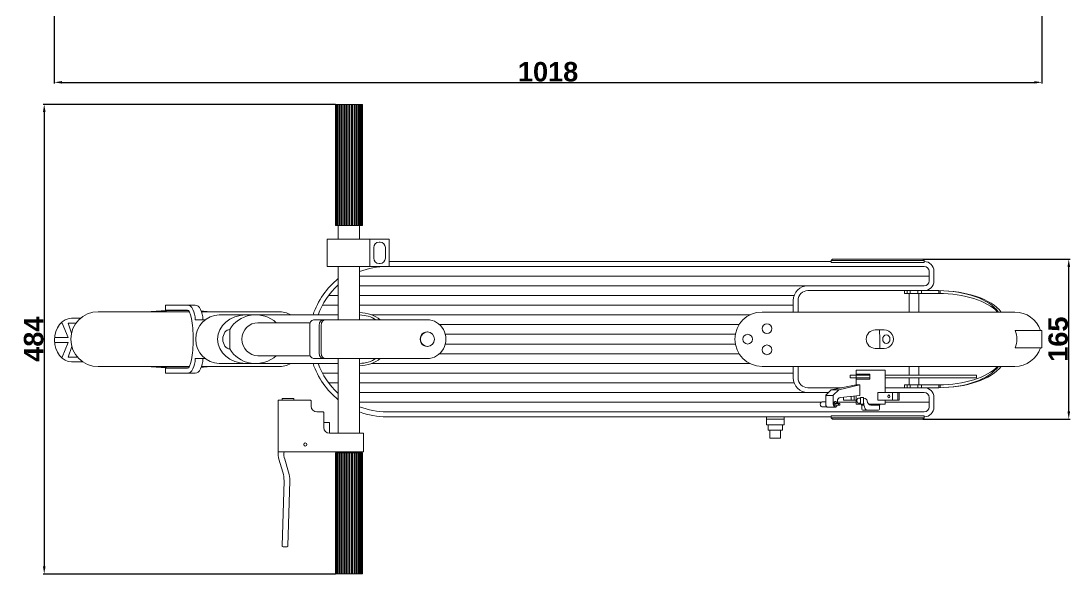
# Model space of a CAD drawing. Header units: millimetres. Extents: x 769 to 2415, y 617 to 2322.
# Drawn here: x 769 to 1851, y 617 to 1187 of the extents above; entities that cross this region are included whole.
import ezdxf

# ---------------------------------------------------------------- set-up
doc = ezdxf.new("R2010")
doc.units = ezdxf.units.MM
doc.layers.add('01_Contornos', color=7, linetype='Continuous', lineweight=20)
doc.layers.add('cotas', color=3, linetype='Continuous')
doc.styles.add('EstiloCota', font='arialbd.ttf', dxfattribs={"height": 20})
doc.dimstyles.new('CotasUNE', dxfattribs={"dimtxt": 10, "dimasz": 8, "dimexe": 1.25, "dimexo": 0, "dimtad": 1, "dimtxsty": 'EstiloCota', "dimcen": 2.5, "dimclrd": 256, "dimclrt": 256, "dimadec": 0, "dimazin": 0, "dimtfac": 1, "dimtmove": 0, "dimatfit": 3, "dimfxl": 1, "dimarcsym": 0})

# ---------------------------------------------------------------- blocks, each defined once
blk = doc.blocks.new('*D301')
at = {"layer": 'cotas', "color": 0, "lineweight": -2, "transparency": 16777216}
for p, q in [((803, 1320.7), (803, 1122.4)), ((1821.1, 1321.4), (1821.1, 1122.4))]:
    blk.add_line(p, q, dxfattribs=at)
at = {"layer": 'cotas', "lineweight": -2, "transparency": 16777216}
blk.add_line((811, 1123.7), (1813.1, 1123.7), dxfattribs=at)
at = {"layer": 'cotas', "transparency": 16777216}
for points in [[(811, 1125), (811, 1122.4), (803, 1123.7)], [(1813.1, 1125), (1813.1, 1122.4), (1821.1, 1123.7)]]:
    blk.add_solid(points, dxfattribs=at)
at = {"layer": 'Defpoints', "color": 0}
for p in [(803, 1320.7), (1821.1, 1321.4), (1821.1, 1123.7)]:
    blk.add_point(p, dxfattribs=at)
at = {"layer": 'cotas', "transparency": 16777216, "insert": (1312, 1134.5), "char_height": 20, "attachment_point": 5, "style": 'EstiloCota'}
blk.add_mtext('1018', dxfattribs=at)
blk = doc.blocks.new('*D304')
at = {"layer": 'cotas', "color": 0, "lineweight": -2, "transparency": 16777216}
for p, q in [((1092.7, 1101), (791.4, 1101)), ((1092.7, 617), (791.4, 617))]:
    blk.add_line(p, q, dxfattribs=at)
at = {"layer": 'cotas', "lineweight": -2, "transparency": 16777216}
blk.add_line((792.6, 1093), (792.6, 625), dxfattribs=at)
at = {"layer": 'cotas', "transparency": 16777216}
for points in [[(791.3, 1093), (794, 1093), (792.6, 1101)], [(791.3, 625), (794, 625), (792.6, 617)]]:
    blk.add_solid(points, dxfattribs=at)
at = {"layer": 'Defpoints', "color": 0}
for p in [(1092.7, 1101), (792.6, 617), (1092.7, 617)]:
    blk.add_point(p, dxfattribs=at)
at = {"layer": 'cotas', "transparency": 16777216, "insert": (781.8, 859), "char_height": 20, "attachment_point": 5, "rotation": 90, "style": 'EstiloCota'}
blk.add_mtext('484', dxfattribs=at)
blk = doc.blocks.new('*D303')
at = {"layer": 'cotas', "color": 0, "lineweight": -2, "transparency": 16777216}
for p, q in [((1698.2, 941.4), (1850, 941.4)), ((1698.2, 776.6), (1850, 776.6))]:
    blk.add_line(p, q, dxfattribs=at)
at = {"layer": 'cotas', "lineweight": -2, "transparency": 16777216}
blk.add_line((1848.7, 784.6), (1848.7, 933.4), dxfattribs=at)
at = {"layer": 'cotas', "transparency": 16777216}
for points in [[(1847.4, 933.4), (1850.1, 933.4), (1848.7, 941.4)], [(1847.4, 784.6), (1850.1, 784.6), (1848.7, 776.6)]]:
    blk.add_solid(points, dxfattribs=at)
at = {"layer": 'Defpoints', "color": 0}
for p in [(1698.2, 941.4), (1848.7, 941.4), (1698.2, 776.6)]:
    blk.add_point(p, dxfattribs=at)
at = {"layer": 'cotas', "transparency": 16777216, "insert": (1837.9, 859), "char_height": 20, "attachment_point": 5, "rotation": 90, "style": 'EstiloCota'}
blk.add_mtext('165', dxfattribs=at)

msp = doc.modelspace()

# ---------------------------------------------------------------- linework, layer by layer
at = {"layer": '01_Contornos'}
for p, q in [((1120.744, 1101.012), (1092.744, 1101.012)), ((1092.744, 1101.012), (1092.744, 976.012)), ((1093.013, 1101.012), (1093.013, 976.012)), ((1093.251, 1101.012), (1093.251, 976.012)), ((1093.809, 1101.012), (1093.809, 976.012)), ((1094.239, 1101.012), (1094.239, 976.012)), ((1095.103, 1101.012), (1095.103, 976.012)), ((1095.707, 1101.012), (1095.707, 976.012)), ((1096.844, 1101.012), (1096.844, 976.012)), ((1097.6, 1101.012), (1097.6, 976.012)), ((1098.966, 1101.012), (1098.966, 976.012)), ((1099.844, 1101.012), (1099.844, 976.012)), ((1101.386, 1101.012), (1101.386, 976.012)), ((1102.353, 1101.012), (1102.353, 976.012)), ((1104.013, 1101.012), (1104.013, 976.012)), ((1105.031, 1101.012), (1105.031, 976.012)), ((1106.744, 1101.012), (1106.744, 976.012)), ((1107.774, 1101.012), (1107.774, 976.012)), ((1109.475, 1101.012), (1109.475, 976.012)), ((1110.479, 1101.012), (1110.479, 976.012)), ((1112.101, 1101.012), (1112.101, 976.012)), ((1113.039, 1101.012), (1113.039, 976.012)), ((1114.522, 1101.012), (1114.522, 976.012)), ((1115.358, 1101.012), (1115.358, 976.012)), ((1116.643, 1101.012), (1116.643, 976.012)), ((1117.345, 1101.012), (1117.345, 976.012)), ((1118.384, 1101.012), (1118.384, 976.012)), ((1118.925, 1101.012), (1118.925, 976.012)), ((1119.678, 1101.012), (1119.678, 976.012)), ((1120.037, 1101.012), (1120.037, 976.012)), ((1120.475, 1101.012), (1120.475, 976.012)), ((1120.639, 1101.012), (1120.639, 976.012)), ((1120.744, 976.012), (1120.744, 1101.012)), ((1120.744, 1101.012), (1120.744, 976.012)), ((1092.744, 976.012), (1120.744, 976.012)), ((1095.744, 962.012), (1095.744, 976.012)), ((1117.744, 962.012), (1117.744, 976.012)), ((1148.273, 962.012), (1084.255, 962.012)), ((1084.255, 962.012), (1084.255, 934.012)), ((1128.273, 962.012), (1128.273, 934.012)), ((1132.273, 942.512), (1132.273, 953.512)), ((1137.773, 959.012), (1138.773, 959.012)), ((1144.273, 953.512), (1144.273, 942.512)), ((1148.273, 934.012), (1148.273, 962.012)), ((1084.255, 934.012), (1699.734, 934.012)), ((1095.744, 934.012), (1095.744, 879.012)), ((1117.744, 934.012), (1117.744, 879.012)), ((1137.773, 937.012), (1138.773, 937.012)), ((1603.734, 939.012), (1148.273, 939.012)), ((1603.734, 940.012), (1605.234, 941.426)), ((1603.734, 940.012), (1699.734, 940.012)), ((1603.734, 938.012), (1603.734, 940.012)), ((1603.734, 938.012), (1699.734, 938.012)), ((1605.234, 941.426), (1698.234, 941.426)), ((1699.734, 940.012), (1698.234, 941.426)), ((1699.734, 938.012), (1699.734, 940.012)), ((1117.744, 924.012), (1704.734, 924.012)), ((1704.734, 929.012), (1704.734, 919.012)), ((1709.734, 929.012), (1709.734, 919.012)), ((1094.659, 914.012), (1095.744, 914.012)), ((1117.744, 914.012), (1699.734, 914.012)), ((1699.734, 914.012), (1579.734, 914.012)), ((1085.649, 904.012), (1095.744, 904.012)), ((1117.744, 904.012), (1565.592, 904.012)), ((1564.734, 899.012), (1564.734, 887.012)), ((1569.734, 887.012), (1569.734, 899.012)), ((1714.714, 909.012), (1579.734, 909.012)), ((1679.476, 909.012), (1679.476, 906.012)), ((1714.714, 906.012), (1679.476, 906.012)), ((1681.976, 909.012), (1681.976, 906.012)), ((1684.07, 906.012), (1684.07, 887.012)), ((1685.07, 909.012), (1685.07, 906.012)), ((1693.07, 909.012), (1693.07, 906.012)), ((1694.07, 906.012), (1694.07, 887.012)), ((1696.845, 909.012), (1696.845, 906.012)), ((1714.714, 909.012), (1714.714, 906.012)), ((1716.09, 909.005), (1716.09, 906.006)), ((948.194, 894.012), (917.465, 894.012)), ((917.465, 894.012), (917.465, 889.012)), ((940.185, 889.012), (917.465, 889.012)), ((1079.316, 894.012), (1095.744, 894.012)), ((1117.744, 894.012), (1564.734, 894.012)), ((829.992, 880.572), (820.851, 880.572)), ((942.16, 887.326), (848.346, 887.326)), ((958.411, 879.012), (948.194, 879.012)), ((1033.697, 887.326), (954.859, 887.326)), ((972.9, 884.012), (1095.744, 884.012)), ((1187.341, 879.012), (1071.204, 879.012)), ((1130.211, 884.012), (1520.024, 884.012)), ((1793.071, 887.012), (1532.634, 887.012)), ((810.963, 875.572), (809.851, 875.572)), ((810.963, 875.572), (817.351, 860.572)), ((825.379, 875.572), (817.351, 875.572)), ((817.351, 875.572), (820.753, 865.364)), ((984.06, 869.012), (984.06, 849.012)), ((1066.777, 876.012), (1012.897, 876.012)), ((1066.374, 844.012), (1066.374, 874.012)), ((1076.121, 874.012), (1076.121, 844.012)), ((1078.191, 874.012), (1078.191, 844.012)), ((1200.119, 874.012), (1508.991, 874.012)), ((1658.353, 868.512), (1649.135, 868.512)), ((1653.917, 859.012), (1653.744, 868.512)), ((1820.83, 868.012), (1793.463, 868.012)), ((1820.83, 850.012), (1820.83, 868.012)), ((817.351, 860.572), (803.459, 860.572)), ((817.351, 855.572), (803.459, 855.572)), ((810.963, 840.572), (817.351, 855.572)), ((1206.046, 864.012), (1505.084, 864.012)), ((1653.917, 859.012), (1653.917, 849.512)), ((817.351, 840.572), (821.022, 851.586)), ((1206.046, 854.012), (1505.084, 854.012)), ((1658.353, 849.512), (1649.135, 849.512)), ((1793.463, 850.012), (1820.83, 850.012)), ((810.963, 840.572), (809.851, 840.572)), ((826.859, 840.572), (817.351, 840.572)), ((832.463, 835.572), (820.851, 835.572)), ((948.194, 839.012), (958.411, 839.012)), ((972.9, 834.012), (1095.744, 834.012)), ((1066.777, 842.012), (1012.897, 842.012)), ((1187.341, 839.012), (1071.204, 839.012)), ((1095.744, 839.012), (1095.744, 762.012)), ((1117.744, 839.012), (1117.744, 762.012)), ((1130.211, 834.012), (1520.024, 834.012)), ((1200.119, 844.012), (1508.991, 844.012)), ((942.16, 830.697), (848.346, 830.697)), ((940.185, 829.012), (917.465, 829.012)), ((917.465, 824.012), (917.465, 829.012)), ((948.194, 824.012), (917.465, 824.012)), ((1033.697, 830.697), (954.859, 830.697)), ((1079.316, 824.012), (1095.744, 824.012)), ((1117.744, 824.012), (1564.734, 824.012)), ((1793.071, 831.012), (1532.634, 831.012)), ((1564.734, 831.012), (1564.734, 819.012)), ((1569.734, 819.012), (1569.734, 831.012)), ((1629.476, 826.512), (1629.476, 812.012)), ((1658.976, 827.012), (1629.976, 827.012)), ((1629.998, 822.947), (1643.152, 822.947)), ((1659.476, 804.012), (1659.476, 826.512)), ((1684.07, 831.012), (1684.07, 822.012)), ((1694.07, 831.012), (1694.07, 822.012)), ((1085.649, 814.012), (1095.744, 814.012)), ((1117.744, 814.012), (1565.592, 814.012)), ((1623.477, 822.012), (1629.476, 822.012)), ((1623.477, 819.012), (1623.477, 822.012)), ((1629.476, 819.012), (1623.477, 819.012)), ((1629.498, 822.012), (1643.652, 822.012)), ((1643.652, 819.012), (1629.498, 819.012)), ((1659.476, 822.012), (1753.477, 822.012)), ((1753.477, 819.012), (1659.476, 819.012)), ((1679.476, 809.012), (1679.476, 812.012)), ((1714.714, 812.012), (1679.476, 812.012)), ((1681.976, 809.012), (1681.976, 812.012)), ((1684.07, 819.012), (1684.07, 812.012)), ((1685.07, 809.012), (1685.07, 812.012)), ((1693.07, 809.012), (1693.07, 812.012)), ((1694.07, 819.012), (1694.07, 812.012)), ((1696.845, 809.012), (1696.845, 812.012)), ((1714.714, 809.012), (1714.714, 812.012)), ((1716.09, 809.019), (1716.09, 812.018)), ((1753.477, 822.012), (1753.477, 819.012)), ((1094.659, 804.012), (1095.744, 804.012)), ((1117.744, 804.012), (1600.926, 804.012)), ((1614.302, 809.012), (1579.734, 809.012)), ((1579.734, 804.012), (1600.926, 804.012)), ((1651.864, 804.012), (1672.041, 804.012)), ((1651.864, 804.012), (1666.725, 804.012)), ((1651.864, 804.012), (1666.725, 804.012)), ((1699.734, 804.012), (1652.308, 804.012)), ((1679.476, 809.012), (1659.476, 809.012)), ((1714.714, 809.012), (1662.22, 809.012)), ((1672.382, 804.012), (1672.382, 803.877)), ((1672.541, 803.512), (1672.541, 796.512)), ((1673.796, 804.012), (1673.796, 796.012)), ((1033.744, 743.012), (1033.744, 795.512)), ((1067.244, 796.012), (1034.244, 796.012)), ((1037.744, 798.012), (1049.744, 798.012)), ((1037.744, 798.012), (1037.744, 796.012)), ((1049.744, 798.012), (1049.744, 796.012)), ((1067.744, 795.512), (1067.744, 790.012)), ((1117.744, 794.012), (1593.434, 794.012)), ((1610.208, 794.012), (1629.476, 794.012)), ((1616.387, 799.142), (1616.387, 796.512)), ((1616.887, 796.012), (1622.309, 796.012)), ((1622.178, 796.012), (1629.476, 796.012)), ((1629.476, 798.143), (1629.476, 793.312)), ((1631.594, 792.012), (1637.576, 792.012)), ((1637.681, 791.012), (1635.476, 791.012)), ((1635.476, 791.012), (1635.476, 787.012)), ((1642.507, 792.012), (1652.842, 792.012)), ((1651.864, 796.012), (1673.796, 796.012)), ((1659.476, 794.012), (1704.734, 794.012)), ((1672.041, 796.012), (1660.642, 796.012)), ((1672.382, 796.146), (1672.382, 796.012)), ((1704.734, 789.012), (1704.734, 799.012)), ((1709.734, 789.012), (1709.734, 799.012)), ((1073.744, 784.012), (1080.244, 784.012)), ((1080.744, 783.512), (1080.744, 768.012)), ((1145.566, 784.012), (1699.734, 784.012)), ((1603.734, 780.012), (1699.734, 780.012)), ((1603.734, 780.012), (1603.734, 778.012)), ((1635.476, 787.012), (1635.476, 788.812)), ((1636.476, 786.012), (1644.519, 786.012)), ((1699.734, 780.012), (1699.734, 778.012)), ((1086.244, 773.012), (1080.744, 773.012)), ((1086.744, 762.012), (1086.744, 772.512)), ((1145.734, 779.012), (1603.734, 779.012)), ((1537.233, 779.012), (1537.233, 770.609)), ((1555.233, 776.604), (1537.233, 776.604)), ((1555.233, 770.609), (1537.233, 770.609)), ((1538.733, 765.174), (1538.733, 770.609)), ((1553.733, 770.609), (1553.733, 765.174)), ((1555.233, 779.012), (1555.233, 770.609)), ((1603.734, 778.012), (1699.734, 778.012)), ((1603.734, 778.012), (1605.234, 776.598)), ((1605.234, 776.598), (1698.234, 776.598)), ((1699.734, 778.012), (1698.234, 776.598)), ((1086.744, 762.012), (1121.744, 762.012)), ((1121.744, 762.012), (1121.744, 743.012)), ((1553.733, 765.174), (1538.733, 765.174)), ((1540.733, 757.091), (1540.733, 765.174)), ((1551.733, 765.174), (1551.733, 757.091)), ((1551.733, 757.091), (1540.733, 757.091)), ((1121.744, 743.012), (1033.744, 743.012)), ((1033.744, 743.012), (1036.744, 743.012)), ((1092.744, 617.012), (1092.744, 742.012)), ((1092.744, 742.012), (1120.744, 742.012)), ((1093.013, 617.012), (1093.013, 742.012)), ((1093.251, 617.012), (1093.251, 742.012)), ((1093.809, 617.012), (1093.809, 742.012)), ((1094.239, 617.012), (1094.239, 742.012)), ((1095.103, 617.012), (1095.103, 742.012)), ((1095.707, 617.012), (1095.707, 742.012)), ((1095.744, 743.012), (1095.744, 742.012)), ((1096.844, 617.012), (1096.844, 742.012)), ((1097.6, 617.012), (1097.6, 742.012)), ((1098.966, 617.012), (1098.966, 742.012)), ((1099.844, 617.012), (1099.844, 742.012)), ((1101.386, 617.012), (1101.386, 742.012)), ((1102.353, 617.012), (1102.353, 742.012)), ((1104.013, 617.012), (1104.013, 742.012)), ((1105.031, 617.012), (1105.031, 742.012)), ((1106.744, 617.012), (1106.744, 742.012)), ((1107.774, 617.012), (1107.774, 742.012)), ((1109.475, 617.012), (1109.475, 742.012)), ((1110.479, 617.012), (1110.479, 742.012)), ((1112.101, 617.012), (1112.101, 742.012)), ((1113.039, 617.012), (1113.039, 742.012)), ((1114.522, 617.012), (1114.522, 742.012)), ((1115.358, 617.012), (1115.358, 742.012)), ((1116.643, 617.012), (1116.643, 742.012)), ((1117.345, 617.012), (1117.345, 742.012)), ((1117.744, 743.012), (1117.744, 742.012)), ((1118.384, 617.012), (1118.384, 742.012)), ((1118.925, 617.012), (1118.925, 742.012)), ((1119.678, 617.012), (1119.678, 742.012)), ((1120.037, 617.012), (1120.037, 742.012)), ((1120.475, 617.012), (1120.475, 742.012)), ((1120.639, 617.012), (1120.639, 742.012)), ((1120.744, 742.012), (1120.744, 617.012)), ((1120.744, 617.012), (1120.744, 742.012)), ((1034.493, 735.246), (1038.536, 721.818)), ((1040.527, 735.246), (1044.57, 721.818)), ((1039.809, 713.169), (1037.76, 646.072)), ((1045.844, 713.099), (1043.872, 646.011)), ((1042.874, 645.07), (1038.76, 645.072)), ((1120.744, 617.012), (1092.744, 617.012))]:
    msp.add_line(p, q, dxfattribs=at)
at = {"layer": '01_Contornos', "ltscale": 0.05}
for p, q in [((1629.998, 822.947), (1643.152, 822.947)), ((1603.862, 806.948), (1629.476, 812.012)), ((1611.593, 806.948), (1633.5, 812.012)), ((1629.476, 812.012), (1633.5, 812.012)), ((1629.498, 822.447), (1629.498, 818.447)), ((1629.998, 817.947), (1643.152, 817.947)), ((1633.5, 812.012), (1633.5, 801.011)), ((1643.652, 818.447), (1643.652, 822.447)), ((1598.234, 801.32), (1603.862, 806.948)), ((1598.234, 791.869), (1598.234, 801.32)), ((1605.965, 801.012), (1598.234, 801.012)), ((1611.593, 806.948), (1603.862, 806.948)), ((1605.965, 801.32), (1611.593, 806.948)), ((1605.965, 791.869), (1605.965, 801.32)), ((1613.297, 798.804), (1633.5, 801.011)), ((1651.864, 796.012), (1651.864, 804.012)), ((1667.091, 804.012), (1667.091, 796.012)), ((1594.345, 794.369), (1598.234, 794.369)), ((1608.44, 792.869), (1612.162, 792.869)), ((1608.44, 790.869), (1612.162, 790.869)), ((1610.208, 792.869), (1610.208, 794.883)), ((1614.232, 798.907), (1614.233, 798.907)), ((1629.976, 792.012), (1631.594, 792.012)), ((1634.018, 798.063), (1631.871, 798.063)), ((1634.018, 798.063), (1631.871, 798.063)), ((1631.871, 793.063), (1634.018, 793.063)), ((1634.018, 793.063), (1631.871, 793.063)), ((1637.277, 799.063), (1634.018, 799.063)), ((1634.018, 799.063), (1634.018, 792.063)), ((1637.277, 792.063), (1634.018, 792.063)), ((1637.006, 799.063), (1637.006, 792.063)), ((1637.277, 799.063), (1637.277, 792.063)), ((1637.277, 793.063), (1637.277, 798.063)), ((1637.277, 798.063), (1637.54, 798.063)), ((1637.277, 793.063), (1637.54, 793.063)), ((1644.694, 791.012), (1653.464, 791.012)), ((1653.464, 787.012), (1653.464, 791.012)), ((1659.476, 792.512), (1659.476, 796.012)), ((1594.345, 789.369), (1599.195, 789.369)), ((1600.356, 788.883), (1608.087, 788.883)), ((1643.652, 786.012), (1652.464, 786.012))]:
    msp.add_line(p, q, dxfattribs=at)
at = {"layer": '01_Contornos', "ltscale": 0.1}
for p, q in [((1622.309, 796.012), (1629.498, 796.012)), ((1624.377, 800.015), (1624.377, 796.012)), ((1627.377, 800.342), (1627.377, 796.012)), ((1629.476, 800.572), (1629.476, 798.143)), ((1660.642, 796.012), (1651.864, 796.012)), ((1652.82, 792.006), (1652.82, 792.012)), ((1658.976, 792.012), (1652.842, 792.012))]:
    msp.add_line(p, q, dxfattribs=at)
at = {"layer": '01_Contornos', "ltscale": 0.02}
msp.add_line((1629.476, 793.312), (1629.476, 792.512), dxfattribs=at)
at = {"layer": '01_Contornos'}
for centre, radius in [((1537.634, 869.932), 5), ((1517.634, 859.012), 5), ((1537.634, 848.012), 5), ((1061.744, 750.512), 1.6)]:
    msp.add_circle(centre, radius, dxfattribs=at)
for centre, radius, start, end in [((1137.773, 953.512), 5.5, 90, 180), ((1138.773, 953.512), 5.5, 0, 90), ((1137.773, 942.512), 5.5, 180, 270), ((1138.773, 942.512), 5.5, 270, 0), ((1145.734, 859.012), 75, 90, 111.912992), ((1145.649, 859.012), 75, 89.935243, 111.843195), ((1145.734, 859.012), 80, 110.364135, 110.479564), ((1699.734, 929.012), 10, 0, 90), ((1699.734, 929.012), 5, 0, 90), ((1145.734, 859.012), 80, 128.672887, 161.790043), ((1145.734, 859.012), 75, 131.799925, 160.528779), ((1579.734, 899.012), 15, 90, 180), ((1699.734, 919.012), 10, 270, 0), ((1699.734, 919.012), 5, 270, 0), ((1579.734, 899.012), 10, 90, 180), ((848.346, 859.012), 28.314, 90, 270), ((1033.697, 859.012), 28.314, 61.99935, 90), ((1532.634, 859.012), 28, 90, 270), ((1793.071, 859.012), 28, 18.749341, 90), ((1649.417, 859.012), 9.5, 90.148922, 269.851078), ((1658.417, 859.012), 9.5, 269.615461, 90.384539), ((1770.139, 859.012), 25, 338.899804, 21.100196), ((1793.071, 859.012), 28, 352.478289, 7.521711), ((1793.071, 859.012), 28, 270, 341.250659), ((1033.697, 859.012), 28.314, 270, 298.00065), ((1145.734, 859.012), 80, 198.209957, 231.327113), ((1145.734, 859.012), 75, 199.471221, 228.200075), ((1579.734, 819.012), 15, 180, 270), ((1579.734, 819.012), 10, 180, 270), ((1699.734, 799.012), 10, 0, 90), ((1699.734, 799.012), 5, 0, 90), ((1034.244, 795.512), 0.5, 90, 180), ((1067.244, 795.512), 0.5, 0, 90), ((1073.744, 790.012), 6, 180, 270), ((1080.244, 783.512), 0.5, 0, 90), ((1145.734, 859.012), 75, 248.087008, 270), ((1145.734, 859.012), 80, 249.520436, 270), ((1636.476, 787.012), 1, 180, 270), ((1699.734, 789.012), 10, 270, 0), ((1699.734, 789.012), 5, 270, 0), ((1086.244, 772.512), 0.5, 0, 90), ((1086.744, 768.012), 6, 180, 270), ((1053.644, 741.012), 20, 174.26083, 196.756035), ((1059.678, 741.012), 20, 174.26083, 196.756035), ((1009.809, 713.169), 30, 359.867098, 16.756035), ((1015.844, 713.169), 30, 359.867098, 16.756035), ((1038.76, 646.072), 1, 180, 270), ((1042.874, 646.07), 1, 269.936178, 356.633502)]:
    msp.add_arc(centre, radius, start, end, dxfattribs=at)
at = {"layer": '01_Contornos', "ltscale": 0.05}
for centre, radius, start, end in [((1629.976, 826.512), 0.5, 90, 180), ((1629.998, 822.447), 0.5, 90, 180), ((1643.152, 822.447), 0.5, 0, 90), ((1658.976, 826.512), 0.5, 0, 90), ((1629.998, 818.447), 0.5, 180, 270), ((1643.152, 818.447), 0.5, 270, 0), ((1672.041, 803.512), 0.5, 0, 90), ((1616.887, 796.512), 0.5, 180, 270), ((1635.476, 791.512), 0.5, 90, 270), ((1653.464, 791.512), 0.5, 270, 90), ((1658.976, 792.512), 0.5, 270, 0), ((1672.041, 796.512), 0.5, 270, 0), ((1652.464, 787.012), 1, 270, 0)]:
    msp.add_arc(centre, radius, start, end, dxfattribs=at)
at = {"layer": '01_Contornos', "ltscale": 0.02}
msp.add_arc((1629.976, 792.512), 0.5, 180, 270, dxfattribs=at)
at = {"layer": '01_Contornos'}
for centre, major_axis, ratio, start_param, end_param in [((1714.714, 874.012), (-69.417, 0), 0.50419863, 3.52213985, 4.71238898), ((1714.714, 874.012), (66.417, 0), 0.52697283, 6.6637325, 7.85398163), ((1714.714, 874.012), (-66.417, 0), 0.48180373, 3.55993904, 4.71238898), ((940.185, 879.012), (0, 15), 0.53389957, 4.71238898, 6.28318531), ((940.185, 859.012), (0, -30), 0.19923501, 7.85398163, 9.42477796), ((948.194, 879.012), (0, 15), 0.53389957, 4.71238898, 6.28318531), ((820.851, 858.072), (0, 22.5), 0.77777778, 6.28318531, 7.85398163), ((972.9, 859.012), (0, 25), 0.96592583, 6.28318531, 9.42477796), ((1000.266, 859.012), (-28.978, 0), 0.86273015, 4.71238898, 7.85398163), ((1010.618, 859.012), (-28.978, 0), 0.86273015, 3.88935529, 5.87166846), ((1000.266, 859.012), (-28.978, 0), 0.86273015, 4.71238898, 4.71239897), ((1071.204, 874.012), (0, -5), 0.96592583, 3.14159265, 4.71238898), ((1080.951, 874.012), (0, -5), 0.96592583, 3.14159265, 4.71238898), ((1083.021, 874.012), (0, -5), 0.96592583, 3.14159265, 4.71238898), ((1116.714, 859.012), (32.41, 0), 0.84843347, 7.09759969, 7.82219151), ((1116.714, 859.012), (30, 0), 0.83333333, 7.21048053, 7.81963632), ((1187.341, 859.012), (0, 20), 0.96592583, 3.14159265, 6.28318531), ((984.06, 859.012), (0, 10), 0.73367674, 0, 3.14159265), ((1012.897, 859.012), (0, 17), 0.96592583, 0, 3.14159265), ((1187.341, 859.012), (0, 7.5), 0.96592583, 6.26532108, 9.44264219), ((1010.618, 859.012), (-28.978, 0), 0.86273015, 0.41151685, 2.39383002), ((1116.714, 859.012), (30, 0), 0.83333333, 4.7467343, 5.35589009), ((1116.714, 859.012), (32.41, 0), 0.84843347, 4.7441791, 5.46877093), ((930.145, 835.512), (54, 0), 0.11111111, 4.07290477, 4.92246299), ((930.145, 835.512), (54, 0), 0.11111111, 5.18365067, 5.35187319)]:
    msp.add_ellipse(centre, major_axis=major_axis, ratio=ratio, start_param=start_param, end_param=end_param, dxfattribs=at)
at = {"layer": '01_Contornos', "extrusion": (0, 0, -1)}
for centre, major_axis, ratio, start_param, end_param in [((930.145, 882.512), (54, 0), 0.11111111, 4.07290477, 4.92246299), ((930.145, 882.512), (54, 0), 0.11111111, 5.18365067, 5.35187319), ((820.851, 858.072), (0, -22.5), 0.77777778, 6.28318531, 7.85398163), ((940.185, 859.012), (0, 30), 0.19923501, 7.85398163, 9.42477796), ((940.185, 839.012), (0, -15), 0.53389957, 4.71238898, 6.28318531), ((948.194, 839.012), (0, -15), 0.53389957, 4.71238898, 6.28318531), ((1071.204, 844.012), (0, 5), 0.96592583, 3.14159265, 4.71238898), ((1080.951, 844.012), (0, 5), 0.96592583, 3.14159265, 4.71238898), ((1083.021, 844.012), (0, 5), 0.96592583, 3.14159265, 4.71238898), ((1714.714, 844.012), (-69.417, 0), 0.50419863, 3.52213985, 4.71238898), ((1714.714, 844.012), (-66.417, 0), 0.48180373, 3.55993904, 4.71238898), ((1714.714, 844.012), (66.417, 0), 0.52697283, 6.6637325, 7.85398163)]:
    msp.add_ellipse(centre, major_axis=major_axis, ratio=ratio, start_param=start_param, end_param=end_param, dxfattribs=at)
at = {"layer": '01_Contornos'}
for centre, major_axis, ratio in [((1187.6, 859.012), (0, -7.5), 0.96592583), ((1660.658, 859.012), (0, 4.5), 0.83144225)]:
    msp.add_ellipse(centre, major_axis=major_axis, ratio=ratio, dxfattribs=at)
at = {"layer": '01_Contornos', "ltscale": 0.05}
for centre, major_axis in [((1663.202, 800.012), (0, 1.5)), ((1612.162, 791.869), (0, -1))]:
    msp.add_ellipse(centre, major_axis=major_axis, ratio=0.70710678, dxfattribs=at)
for centre, major_axis, ratio, start_param, end_param in [((1594.345, 791.869), (0, -2.5), 0.70710678, 3.14159265, 6.28318531), ((1600.356, 791.869), (0, 2.987), 0.71025028, 7.85398163, 9.42477796), ((1608.087, 791.869), (0, 2.987), 0.71025028, 5.05379808, 10.65416519), ((1608.44, 791.869), (0, -2.5), 0.70710678, 1.98231317, 7.44246479), ((1608.44, 791.869), (0, -1), 0.70710678, 3.14159265, 6.28318531), ((1608.087, 794.368), (0, 0.488), 0.62839773, 4.71238898, 6.28318531), ((1613.793, 794.883), (0, -3.957), 0.90607651, 3.24024057, 4.71238898), ((1631.871, 795.563), (0, -2.5), 0.62765706, 3.14159265, 6.28318531), ((1637.54, 795.563), (-3.438, 0), 0.72723228, 3.14159265, 4.71238898), ((1640.798, 793.063), (0, -7.051), 0.4620454, 4.71238898, 6.28318531), ((1645.061, 795.563), (0, 4.551), 0.89729547, 1.57079633, 3.14159265)]:
    msp.add_ellipse(centre, major_axis=major_axis, ratio=ratio, start_param=start_param, end_param=end_param, dxfattribs=at)
at = {"layer": '01_Contornos', "ltscale": 0.05, "extrusion": (0, 0, -1)}
msp.add_ellipse((1608.087, 789.37), major_axis=(0, -0.488), ratio=0.62839773, start_param=4.71238898, end_param=6.28318531, dxfattribs=at)

# ---------------------------------------------------------------- dimensions: what is measured, and where the dimension line sits
at = {"layer": 'cotas'}
dim = msp.add_linear_dim(base=(1821.071, 1123.697), p1=(803.01, 1320.665), p2=(1821.071, 1321.354), text='1018', dimstyle='CotasUNE', dxfattribs=at)
dim.commit()
dim.dimension.update_dxf_attribs({"geometry": '*D301', "text_midpoint": (1312.04, 1134.54)})
dim = msp.add_linear_dim(base=(792.64, 617.012), p1=(1092.744, 1101.012), p2=(1092.744, 617.012), angle=90, dimstyle='CotasUNE', dxfattribs=at)
dim.commit()
dim.dimension.update_dxf_attribs({"geometry": '*D304', "text_midpoint": (781.797, 859.012)})
dim = msp.add_linear_dim(base=(1848.738, 941.426), p1=(1698.234, 776.598), p2=(1698.234, 941.426), angle=90, text='165', dimstyle='CotasUNE', dxfattribs=at)
dim.commit()
dim.dimension.update_dxf_attribs({"geometry": '*D303', "text_midpoint": (1837.902, 859.012)})

doc.saveas('drawing.dxf')
